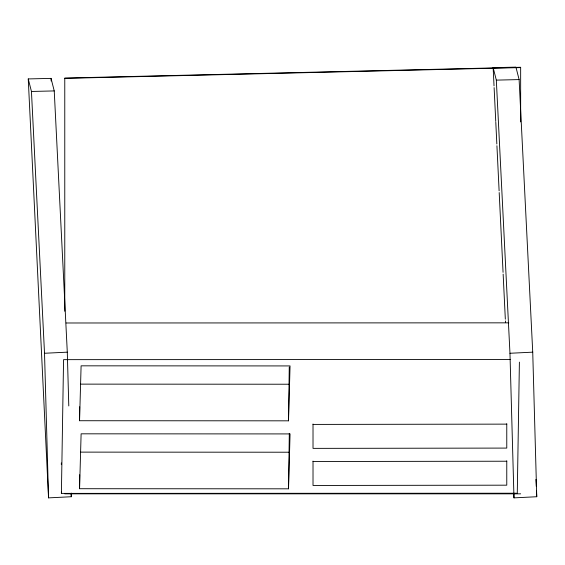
<?xml version="1.0" encoding="UTF-8"?>
<svg xmlns="http://www.w3.org/2000/svg" width="565" height="565" viewBox="0 0 565 565"><rect width="100%" height="100%" fill="white"/><g stroke="black" fill="none" stroke-linecap="round" stroke-linejoin="round"><path stroke-width="0.85" d="M79.559 420.727L81.099 365.83L290.05 365.929L288.51 420.826L79.559 420.727L79.665 406.786M79.573 488.711L81.113 433.821L290.057 433.92L288.517 488.817L79.573 488.711L79.672 474.77M288.51 420.826L289.259 367.073M288.517 488.817L289.315 433.348M519.397 362.13L517.279 493.231L61.401 493.386L63.563 359.651L510.626 359.495M68.789 405.938L67.291 352.165L54.24 90.923L51.048 78.387L28.25 78.923L48.541 497.871L71.31 496.734L71.211 493.203M513.776 493.535L513.981 497.871L536.75 496.734L532.731 352.165L519.115 79.587L515.937 67.129L493.146 67.673L494.029 85.887M48.541 497.871L44.522 353.266L67.291 352.165M513.981 497.871L509.962 353.266L532.731 352.165M64.77 78.373L520.655 67.588M493.146 67.673L496.324 80.124L519.115 79.587M28.25 78.923L31.449 91.459L54.24 90.923M313.017 424.414L506.77 424.131M313.017 461.506L506.77 461.224M66.154 322.989L508.804 322.841M80.703 384.129L288.779 384.228M80.71 452.12L288.786 452.219M64.77 493.831L520.655 493.831M496.324 80.124L509.962 353.266M31.449 91.459L44.522 353.266M535.91 479.41L536.249 486.338M536.453 490.667L536.75 496.734M494.114 87.617L495.752 121.447M495.795 122.315L496.84 143.997M496.925 145.728L499.114 190.829M499.192 192.566L503.062 272.358M503.147 274.096L505.329 319.197M505.414 320.934L505.498 322.664M51.048 78.387L51.175 81M71.141 493.245L71.31 496.734M61.387 492.051L61.401 493.386M61.331 462.94L61.338 464.677M520.655 121.92L520.655 67.277L64.77 78.062L64.77 311.244M506.77 423.708L506.77 448.087L313.017 448.37L313.017 423.99M506.77 460.8L506.77 485.18L313.017 485.462L313.017 461.082"/></g></svg>
